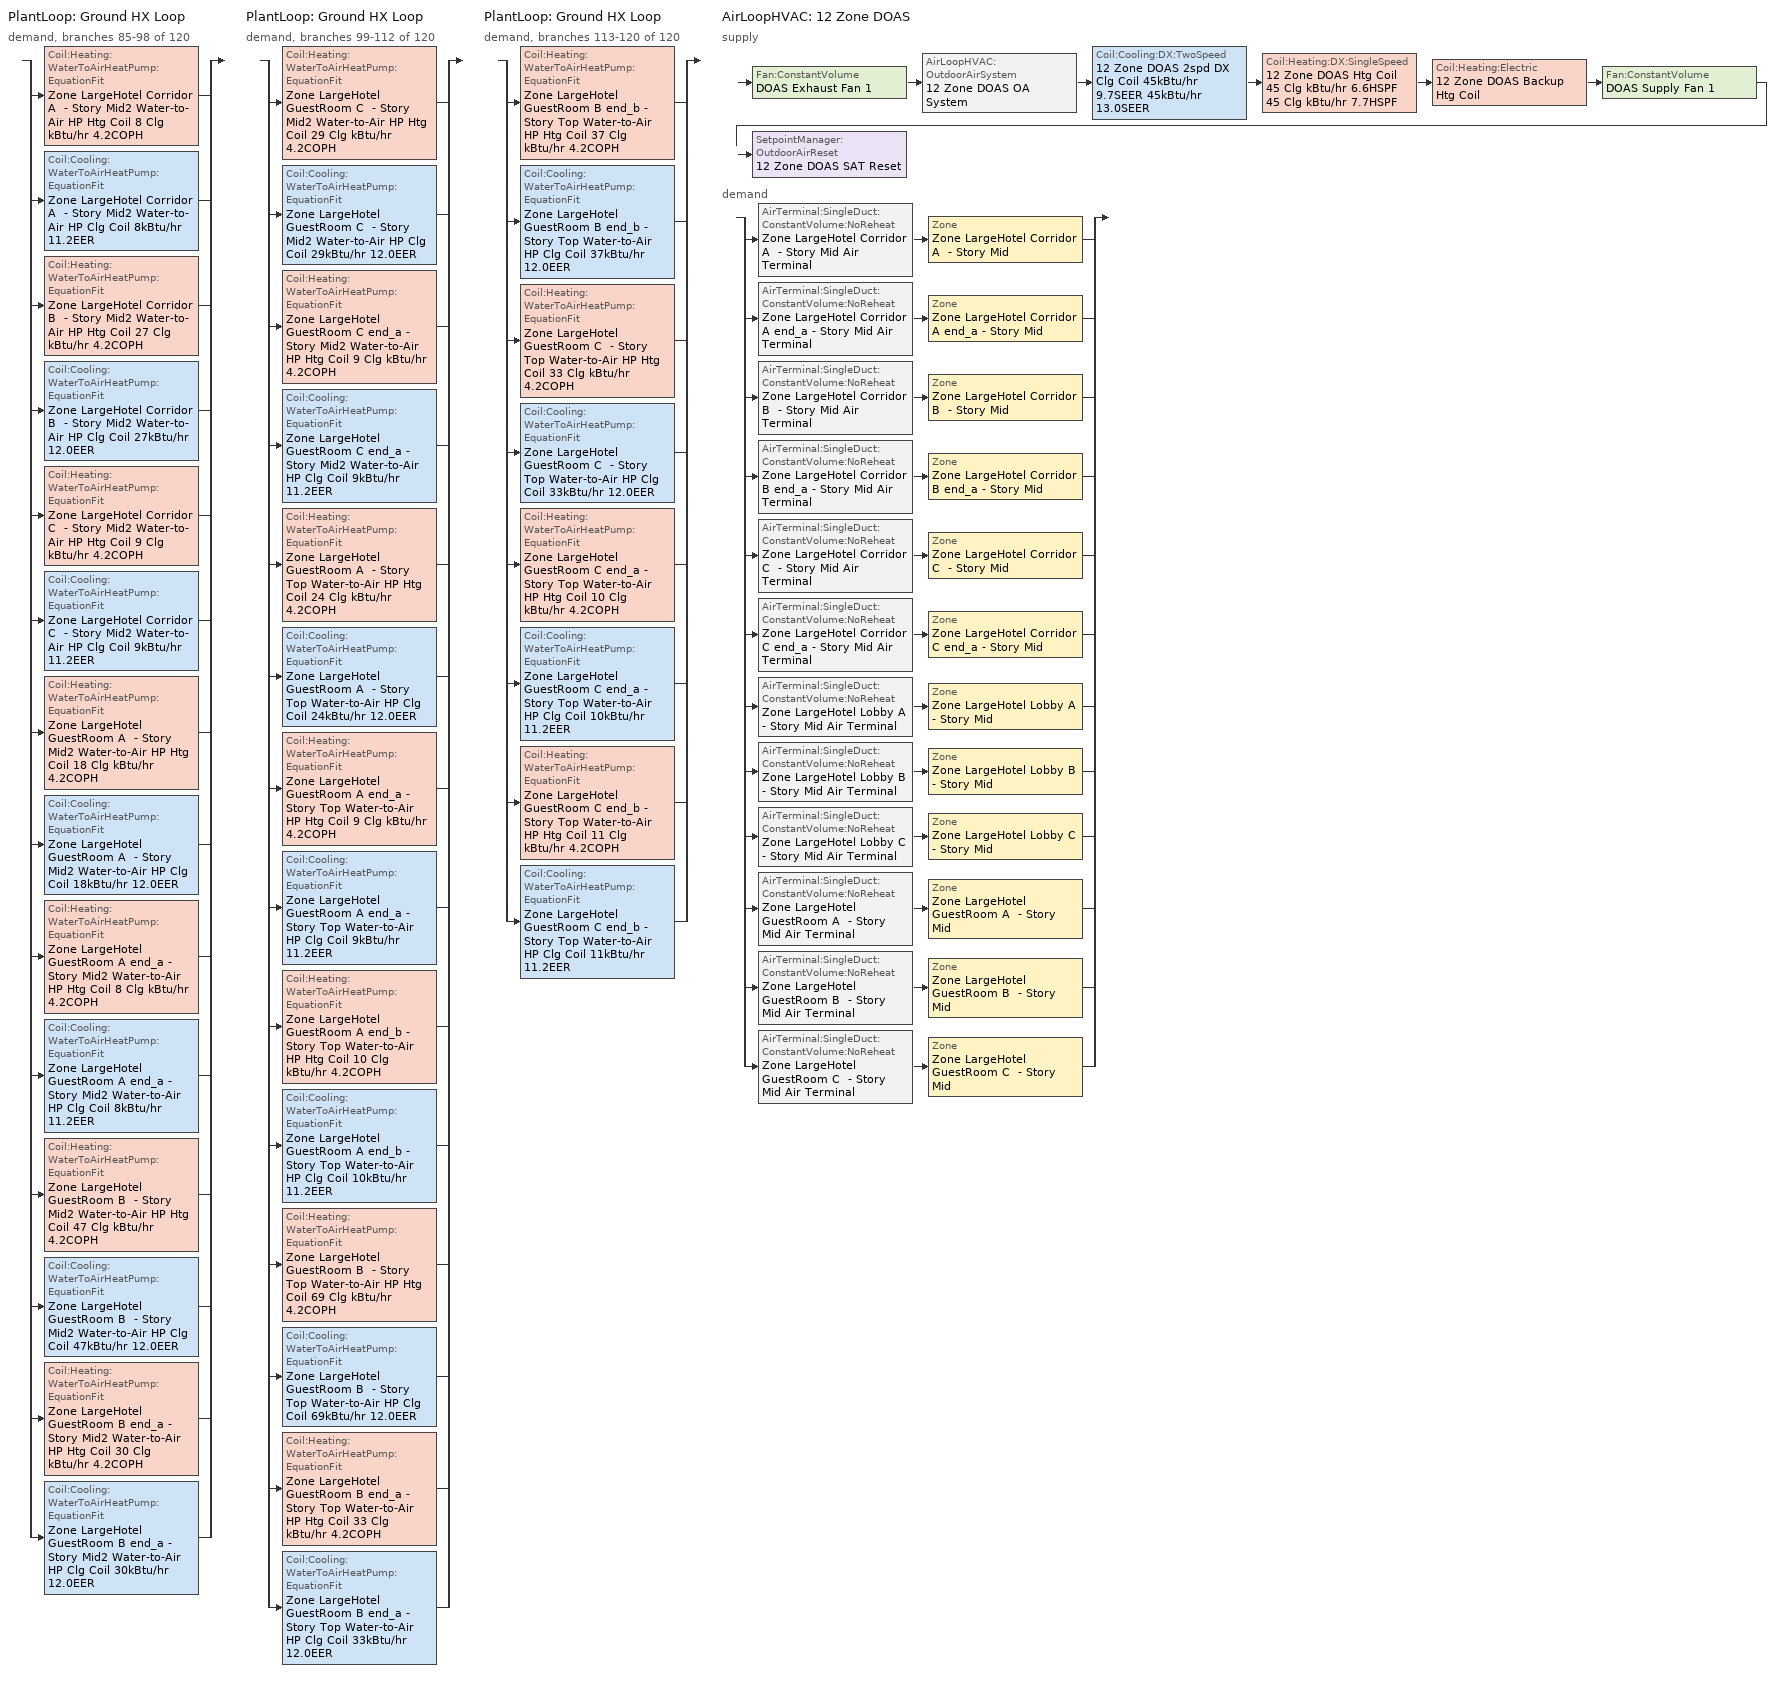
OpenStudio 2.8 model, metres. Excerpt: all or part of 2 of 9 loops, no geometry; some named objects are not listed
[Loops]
PlantLoop 'Ground HX Loop'
 demand, branches 85-98 of 120: split
  | Coil:Heating:WaterToAirHeatPump:EquationFit 'Zone LargeHotel Corridor A  - Story Mid2 Water-to-Air HP Htg Coil 8 Clg kBtu/hr 4.2COPH'
  | Coil:Cooling:WaterToAirHeatPump:EquationFit 'Zone LargeHotel Corridor A  - Story Mid2 Water-to-Air HP Clg Coil 8kBtu/hr 11.2EER'
  | Coil:Heating:WaterToAirHeatPump:EquationFit 'Zone LargeHotel Corridor B  - Story Mid2 Water-to-Air HP Htg Coil 27 Clg kBtu/hr 4.2COPH'
  | Coil:Cooling:WaterToAirHeatPump:EquationFit 'Zone LargeHotel Corridor B  - Story Mid2 Water-to-Air HP Clg Coil 27kBtu/hr 12.0EER'
  | Coil:Heating:WaterToAirHeatPump:EquationFit 'Zone LargeHotel Corridor C  - Story Mid2 Water-to-Air HP Htg Coil 9 Clg kBtu/hr 4.2COPH'
  | Coil:Cooling:WaterToAirHeatPump:EquationFit 'Zone LargeHotel Corridor C  - Story Mid2 Water-to-Air HP Clg Coil 9kBtu/hr 11.2EER'
  | Coil:Heating:WaterToAirHeatPump:EquationFit 'Zone LargeHotel GuestRoom A  - Story Mid2 Water-to-Air HP Htg Coil 18 Clg kBtu/hr 4.2COPH'
  | Coil:Cooling:WaterToAirHeatPump:EquationFit 'Zone LargeHotel GuestRoom A  - Story Mid2 Water-to-Air HP Clg Coil 18kBtu/hr 12.0EER'
  | Coil:Heating:WaterToAirHeatPump:EquationFit 'Zone LargeHotel GuestRoom A end_a - Story Mid2 Water-to-Air HP Htg Coil 8 Clg kBtu/hr 4.2COPH'
  | Coil:Cooling:WaterToAirHeatPump:EquationFit 'Zone LargeHotel GuestRoom A end_a - Story Mid2 Water-to-Air HP Clg Coil 8kBtu/hr 11.2EER'
  | Coil:Heating:WaterToAirHeatPump:EquationFit 'Zone LargeHotel GuestRoom B  - Story Mid2 Water-to-Air HP Htg Coil 47 Clg kBtu/hr 4.2COPH'
  | Coil:Cooling:WaterToAirHeatPump:EquationFit 'Zone LargeHotel GuestRoom B  - Story Mid2 Water-to-Air HP Clg Coil 47kBtu/hr 12.0EER'
  | Coil:Heating:WaterToAirHeatPump:EquationFit 'Zone LargeHotel GuestRoom B end_a - Story Mid2 Water-to-Air HP Htg Coil 30 Clg kBtu/hr 4.2COPH'
  | Coil:Cooling:WaterToAirHeatPump:EquationFit 'Zone LargeHotel GuestRoom B end_a - Story Mid2 Water-to-Air HP Clg Coil 30kBtu/hr 12.0EER'
PlantLoop 'Ground HX Loop'
 demand, branches 99-112 of 120: split
  | Coil:Heating:WaterToAirHeatPump:EquationFit 'Zone LargeHotel GuestRoom C  - Story Mid2 Water-to-Air HP Htg Coil 29 Clg kBtu/hr 4.2COPH'
  | Coil:Cooling:WaterToAirHeatPump:EquationFit 'Zone LargeHotel GuestRoom C  - Story Mid2 Water-to-Air HP Clg Coil 29kBtu/hr 12.0EER'
  | Coil:Heating:WaterToAirHeatPump:EquationFit 'Zone LargeHotel GuestRoom C end_a - Story Mid2 Water-to-Air HP Htg Coil 9 Clg kBtu/hr 4.2COPH'
  | Coil:Cooling:WaterToAirHeatPump:EquationFit 'Zone LargeHotel GuestRoom C end_a - Story Mid2 Water-to-Air HP Clg Coil 9kBtu/hr 11.2EER'
  | Coil:Heating:WaterToAirHeatPump:EquationFit 'Zone LargeHotel GuestRoom A  - Story Top Water-to-Air HP Htg Coil 24 Clg kBtu/hr 4.2COPH'
  | Coil:Cooling:WaterToAirHeatPump:EquationFit 'Zone LargeHotel GuestRoom A  - Story Top Water-to-Air HP Clg Coil 24kBtu/hr 12.0EER'
  | Coil:Heating:WaterToAirHeatPump:EquationFit 'Zone LargeHotel GuestRoom A end_a - Story Top Water-to-Air HP Htg Coil 9 Clg kBtu/hr 4.2COPH'
  | Coil:Cooling:WaterToAirHeatPump:EquationFit 'Zone LargeHotel GuestRoom A end_a - Story Top Water-to-Air HP Clg Coil 9kBtu/hr 11.2EER'
  | Coil:Heating:WaterToAirHeatPump:EquationFit 'Zone LargeHotel GuestRoom A end_b - Story Top Water-to-Air HP Htg Coil 10 Clg kBtu/hr 4.2COPH'
  | Coil:Cooling:WaterToAirHeatPump:EquationFit 'Zone LargeHotel GuestRoom A end_b - Story Top Water-to-Air HP Clg Coil 10kBtu/hr 11.2EER'
  | Coil:Heating:WaterToAirHeatPump:EquationFit 'Zone LargeHotel GuestRoom B  - Story Top Water-to-Air HP Htg Coil 69 Clg kBtu/hr 4.2COPH'
  | Coil:Cooling:WaterToAirHeatPump:EquationFit 'Zone LargeHotel GuestRoom B  - Story Top Water-to-Air HP Clg Coil 69kBtu/hr 12.0EER'
  | Coil:Heating:WaterToAirHeatPump:EquationFit 'Zone LargeHotel GuestRoom B end_a - Story Top Water-to-Air HP Htg Coil 33 Clg kBtu/hr 4.2COPH'
  | Coil:Cooling:WaterToAirHeatPump:EquationFit 'Zone LargeHotel GuestRoom B end_a - Story Top Water-to-Air HP Clg Coil 33kBtu/hr 12.0EER'
PlantLoop 'Ground HX Loop'
 demand, branches 113-120 of 120: split
  | Coil:Heating:WaterToAirHeatPump:EquationFit 'Zone LargeHotel GuestRoom B end_b - Story Top Water-to-Air HP Htg Coil 37 Clg kBtu/hr 4.2COPH'
  | Coil:Cooling:WaterToAirHeatPump:EquationFit 'Zone LargeHotel GuestRoom B end_b - Story Top Water-to-Air HP Clg Coil 37kBtu/hr 12.0EER'
  | Coil:Heating:WaterToAirHeatPump:EquationFit 'Zone LargeHotel GuestRoom C  - Story Top Water-to-Air HP Htg Coil 33 Clg kBtu/hr 4.2COPH'
  | Coil:Cooling:WaterToAirHeatPump:EquationFit 'Zone LargeHotel GuestRoom C  - Story Top Water-to-Air HP Clg Coil 33kBtu/hr 12.0EER'
  | Coil:Heating:WaterToAirHeatPump:EquationFit 'Zone LargeHotel GuestRoom C end_a - Story Top Water-to-Air HP Htg Coil 10 Clg kBtu/hr 4.2COPH'
  | Coil:Cooling:WaterToAirHeatPump:EquationFit 'Zone LargeHotel GuestRoom C end_a - Story Top Water-to-Air HP Clg Coil 10kBtu/hr 11.2EER'
  | Coil:Heating:WaterToAirHeatPump:EquationFit 'Zone LargeHotel GuestRoom C end_b - Story Top Water-to-Air HP Htg Coil 11 Clg kBtu/hr 4.2COPH'
  | Coil:Cooling:WaterToAirHeatPump:EquationFit 'Zone LargeHotel GuestRoom C end_b - Story Top Water-to-Air HP Clg Coil 11kBtu/hr 11.2EER'
AirLoopHVAC '12 Zone DOAS'
 supply: Fan:ConstantVolume 'DOAS Exhaust Fan 1' > AirLoopHVAC:OutdoorAirSystem '12 Zone DOAS OA System' > Coil:Cooling:DX:TwoSpeed '12 Zone DOAS 2spd DX Clg Coil 45kBtu/hr 9.7SEER 45kBtu/hr 13.0SEER' > Coil:Heating:DX:SingleSpeed '12 Zone DOAS Htg Coil 45 Clg kBtu/hr 6.6HSPF 45 Clg kBtu/hr 7.7HSPF' > Coil:Heating:Electric '12 Zone DOAS Backup Htg Coil' > Fan:ConstantVolume 'DOAS Supply Fan 1' > SetpointManager:OutdoorAirReset '12 Zone DOAS SAT Reset'
 demand: split
  | AirTerminal:SingleDuct:ConstantVolume:NoReheat 'Zone LargeHotel Corridor A  - Story Mid Air Terminal' > Zone 'Zone LargeHotel Corridor A  - Story Mid'
  | AirTerminal:SingleDuct:ConstantVolume:NoReheat 'Zone LargeHotel Corridor A end_a - Story Mid Air Terminal' > Zone 'Zone LargeHotel Corridor A end_a - Story Mid'
  | AirTerminal:SingleDuct:ConstantVolume:NoReheat 'Zone LargeHotel Corridor B  - Story Mid Air Terminal' > Zone 'Zone LargeHotel Corridor B  - Story Mid'
  | AirTerminal:SingleDuct:ConstantVolume:NoReheat 'Zone LargeHotel Corridor B end_a - Story Mid Air Terminal' > Zone 'Zone LargeHotel Corridor B end_a - Story Mid'
  | AirTerminal:SingleDuct:ConstantVolume:NoReheat 'Zone LargeHotel Corridor C  - Story Mid Air Terminal' > Zone 'Zone LargeHotel Corridor C  - Story Mid'
  | AirTerminal:SingleDuct:ConstantVolume:NoReheat 'Zone LargeHotel Corridor C end_a - Story Mid Air Terminal' > Zone 'Zone LargeHotel Corridor C end_a - Story Mid'
  | AirTerminal:SingleDuct:ConstantVolume:NoReheat 'Zone LargeHotel Lobby A  - Story Mid Air Terminal' > Zone 'Zone LargeHotel Lobby A  - Story Mid'
  | AirTerminal:SingleDuct:ConstantVolume:NoReheat 'Zone LargeHotel Lobby B  - Story Mid Air Terminal' > Zone 'Zone LargeHotel Lobby B  - Story Mid'
  | AirTerminal:SingleDuct:ConstantVolume:NoReheat 'Zone LargeHotel Lobby C  - Story Mid Air Terminal' > Zone 'Zone LargeHotel Lobby C  - Story Mid'
  | AirTerminal:SingleDuct:ConstantVolume:NoReheat 'Zone LargeHotel GuestRoom A  - Story Mid Air Terminal' > Zone 'Zone LargeHotel GuestRoom A  - Story Mid'
  | AirTerminal:SingleDuct:ConstantVolume:NoReheat 'Zone LargeHotel GuestRoom B  - Story Mid Air Terminal' > Zone 'Zone LargeHotel GuestRoom B  - Story Mid'
  | AirTerminal:SingleDuct:ConstantVolume:NoReheat 'Zone LargeHotel GuestRoom C  - Story Mid Air Terminal' > Zone 'Zone LargeHotel GuestRoom C  - Story Mid'
[Sizing:Zone] Zone Cooling Design Supply Air Temperature Input Method=SupplyAirTemperature; Zone Cooling Design Supply Air Temperature {C}=14; Zone Cooling Design Supply Air Temperature Difference {deltaC}=11.11; Zone Heating Design Supply Air Temperature Input Method=SupplyAirTemperature; Zone Heating Design Supply Air Temperature {C}=40; Zone Heating Design Supply Air Temperature Difference {deltaC}=11.11; Zone Cooling Design Supply Air Humidity Ratio {kg-H2O/kg-air}=0.0085; Zone Heating Design Supply Air Humidity Ratio {kg-H2O/kg-air}=0.008; Cooling Design Air Flow Method=DesignDay; Heating Design Air Flow Method=DesignDay; Account for Dedicated Outdoor Air System=Yes; Dedicated Outdoor Air System Control Strategy=NeutralSupplyAir; Dedicated Outdoor Air Low Setpoint Temperature for Design {C}=15.5556; Dedicated Outdoor Air High Setpoint Temperature for Design {C}=21.1111
Zone LargeHotel Corridor A end_a - Story Mid; Zone LargeHotel Corridor B end_a - Story Mid; Zone LargeHotel Corridor C end_a - Story Mid; Zone LargeHotel Corridor A  - Story Mid; Zone LargeHotel Corridor B  - Story Mid; Zone LargeHotel Corridor C  - Story Mid; Zone LargeHotel GuestRoom A  - Story Mid; Zone LargeHotel GuestRoom B  - Story Mid; Zone LargeHotel GuestRoom C  - Story Mid; Zone LargeHotel Lobby A  - Story Mid; Zone LargeHotel Lobby B  - Story Mid; Zone LargeHotel Lobby C  - Story Mid
[Zone equipment]
Zone LargeHotel Corridor A end_a - Story Mid: Zone LargeHotel Corridor A end_a - Story Mid Air Terminal, Zone LargeHotel Corridor A end_a - Story Mid WSHP
Zone LargeHotel Corridor B end_a - Story Mid: Zone LargeHotel Corridor B end_a - Story Mid Air Terminal, Zone LargeHotel Corridor B end_a - Story Mid WSHP
Zone LargeHotel Corridor C end_a - Story Mid: Zone LargeHotel Corridor C end_a - Story Mid Air Terminal, Zone LargeHotel Corridor C end_a - Story Mid WSHP
Zone LargeHotel Corridor A  - Story Mid: Zone LargeHotel Corridor A  - Story Mid Air Terminal, Zone LargeHotel Corridor A  - Story Mid WSHP
Zone LargeHotel Corridor B  - Story Mid: Zone LargeHotel Corridor B  - Story Mid Air Terminal, Zone LargeHotel Corridor B  - Story Mid WSHP
Zone LargeHotel Corridor C  - Story Mid: Zone LargeHotel Corridor C  - Story Mid Air Terminal, Zone LargeHotel Corridor C  - Story Mid WSHP
Zone LargeHotel GuestRoom A  - Story Mid: Zone LargeHotel GuestRoom A  - Story Mid Air Terminal, Zone LargeHotel GuestRoom A  - Story Mid WSHP
Zone LargeHotel GuestRoom B  - Story Mid: Zone LargeHotel GuestRoom B  - Story Mid Air Terminal, Zone LargeHotel GuestRoom B  - Story Mid WSHP
Zone LargeHotel GuestRoom C  - Story Mid: Zone LargeHotel GuestRoom C  - Story Mid Air Terminal, Zone LargeHotel GuestRoom C  - Story Mid WSHP
Zone LargeHotel Lobby A  - Story Mid: Zone LargeHotel Lobby A  - Story Mid Air Terminal, Zone LargeHotel Lobby A  - Story Mid WSHP
Zone LargeHotel Lobby B  - Story Mid: Zone LargeHotel Lobby B  - Story Mid Air Terminal, Zone LargeHotel Lobby B  - Story Mid WSHP
Zone LargeHotel Lobby C  - Story Mid: Zone LargeHotel Lobby C  - Story Mid Air Terminal, Zone LargeHotel Lobby C  - Story Mid WSHP
[AirLoopHVAC]
12 Zone DOAS: Availability Schedule=12 Zone DOAS Occ Sch; Design Supply Air Flow Rate {m3/s}=AutoSize
[Sizing:System]
12 Zone DOAS: Type of Load to Size On=VentilationRequirement; Design Outdoor Air Flow Rate {m3/s}=Autosize; Central Heating Maximum System Air Flow Ratio=1; Preheat Design Temperature {C}=7; Preheat Design Humidity Ratio {kg-H2O/kg-Air}=0.008; Precool Design Temperature {C}=12.8; Precool Design Humidity Ratio {kg-H2O/kg-Air}=0.008; Central Cooling Design Supply Air Temperature {C}=15.5556; Central Heating Design Supply Air Temperature {C}=21.1111; Sizing Option=Coincident; 100% Outdoor Air in Cooling=Yes; 100% Outdoor Air in Heating=Yes; Central Cooling Design Supply Air Humidity Ratio {kg-H2O/kg-Air}=0.0085; Central Heating Design Supply Air Humidity Ratio {kg-H2O/kg-Air}=0.008; Cooling Design Air Flow Method=DesignDay; Cooling Design Air Flow Rate {m3/s}=0; Heating Design Air Flow Method=DesignDay; Heating Design Air Flow Rate {m3/s}=0; System Outdoor Air Method=ZoneSum; Zone Maximum Outdoor Air Fraction=1; Cooling Supply Air Flow Rate Per Floor Area {m3/s-m2}=0.00996765; Cooling Fraction of Autosized Cooling Supply Air Flow Rate=1; Cooling Supply Air Flow Rate Per Unit Cooling Capacity {m3/s-W}=3.94755e-05; Heating Supply Air Flow Rate Per Floor Area {m3/s-m2}=0.00996765; Heating Fraction of Autosized Heating Supply Air Flow Rate=1; Heating Fraction of Autosized Cooling Supply Air Flow Rate=1; Heating Supply Air Flow Rate Per Unit Heating Capacity {m3/s-W}=3.15882e-05; Cooling Design Capacity Method=CoolingDesignCapacity; Cooling Design Capacity {W}=autosize; Cooling Design Capacity Per Floor Area {W/m2}=234.7; Fraction of Autosized Cooling Design Capacity=1; Heating Design Capacity Method=HeatingDesignCapacity; Heating Design Capacity {W}=autosize; Heating Design Capacity Per Floor Area {W/m2}=157; Fraction of Autosized Heating Design Capacity=1; Central Cooling Capacity Control Method=OnOff
[Fan:ConstantVolume] Availability Schedule=Always On Discrete; Fan Total Efficiency=0.53625; Pressure Rise {Pa}=622.722; Maximum Flow Rate {m3/s}=AutoSize; Motor Efficiency=0.825; Motor In Airstream Fraction=1
DOAS Supply Fan 1; DOAS Exhaust Fan 1
[Coil:Heating:Electric] Availability Schedule=Always On Discrete; Efficiency=1
12 Zone DOAS Backup Htg Coil; Zone LargeHotel Corridor A  - Story Mid2 Supplemental Htg Coil; Zone LargeHotel Corridor B  - Story Mid2 Supplemental Htg Coil; Zone LargeHotel Corridor C  - Story Mid2 Supplemental Htg Coil; Zone LargeHotel GuestRoom A  - Story Mid2 Supplemental Htg Coil; Zone LargeHotel GuestRoom A end_a - Story Mid2 Supplemental Htg Coil; Zone LargeHotel GuestRoom B  - Story Mid2 Supplemental Htg Coil; Zone LargeHotel GuestRoom B end_a - Story Mid2 Supplemental Htg Coil; Zone LargeHotel GuestRoom C  - Story Mid2 Supplemental Htg Coil; Zone LargeHotel GuestRoom C end_a - Story Mid2 Supplemental Htg Coil; Zone LargeHotel GuestRoom A  - Story Top Supplemental Htg Coil; Zone LargeHotel GuestRoom A end_a - Story Top Supplemental Htg Coil; Zone LargeHotel GuestRoom A end_b - Story Top Supplemental Htg Coil; Zone LargeHotel GuestRoom B  - Story Top Supplemental Htg Coil; Zone LargeHotel GuestRoom B end_a - Story Top Supplemental Htg Coil; Zone LargeHotel GuestRoom B end_b - Story Top Supplemental Htg Coil; Zone LargeHotel GuestRoom C  - Story Top Supplemental Htg Coil; Zone LargeHotel GuestRoom C end_a - Story Top Supplemental Htg Coil; Zone LargeHotel GuestRoom C end_b - Story Top Supplemental Htg Coil
[Coil:Heating:DX:SingleSpeed]
12 Zone DOAS Htg Coil 45 Clg kBtu/hr 6.6HSPF 45 Clg kBtu/hr 7.7HSPF: Availability Schedule=Always On Discrete; Rated Total Heating Capacity {W}=Autosize; Rated COP {W/W}=3.292135; Rated Air Flow Rate {m3/s}=Autosize; Rated Supply Fan Power Per Volume Flow Rate {W/(m3/s)}=773.3; Total Heating Capacity Function of Temperature Curve=DXHEAT-NECB2011-REF-CAPFT; Total Heating Capacity Function of Flow Fraction Curve=DXHEAT-NECB2011-REF-CAPFFLOW; Energy Input Ratio Function of Temperature Curve=DXHEAT-NECB2011-REF-EIRFT; Energy Input Ratio Function of Flow Fraction Curve=DXHEAT-NECB2011-REF-EIRFFLOW; Part Load Fraction Correlation Curve=DXHEAT-NECB2011-REF-PLFFPLR; Defrost Energy Input Ratio Function of Temperature Curve=12 Zone DOAS Htg Coil Defrost EIR Func of Temp Curve; Defrost Strategy=ReverseCycle; Defrost Control=OnDemand; Defrost Time Period Fraction=0.166667; Resistive Defrost Heater Capacity {W}=2000
[Coil:Cooling:DX:TwoSpeed]
12 Zone DOAS 2spd DX Clg Coil 45kBtu/hr 9.7SEER 45kBtu/hr 13.0SEER: Availability Schedule=Always On Discrete; Rated High Speed Total Cooling Capacity {W}=Autosize; Rated High Speed Sensible Heat Ratio=Autosize; Rated High Speed COP {W/W}=3.91157; Rated High Speed Air Flow Rate {m3/s}=Autosize; Total Cooling Capacity Function of Temperature Curve=CoilClgDXQRatio_fTwbToadbSI; Total Cooling Capacity Function of Flow Fraction Curve=CoilClgDXSnglQRatio_fCFMRatio; Energy Input Ratio Function of Temperature Curve=CoilClgDXEIRRatio_fTwbToadbSI; Energy Input Ratio Function of Flow Fraction Curve=CoilClgDXSnglEIRRatio_fCFMRatio; Part Load Fraction Correlation Curve=CoilClgDXEIRRatio_fQFrac; Rated Low Speed Total Cooling Capacity {W}=Autosize; Rated Low Speed Sensible Heat Ratio=0.69; Rated Low Speed COP {W/W}=3.91157; Low Speed Total Cooling Capacity Function of Temperature Curve=CoilClgDXQRatio_fTwbToadbSI; Low Speed Energy Input Ratio Function of Temperature Curve=CoilClgDXEIRRatio_fTwbToadbSI; Condenser Type=AirCooled; High Speed Evaporative Condenser Effectiveness=0; High Speed Evaporative Condenser Air Flow Rate {m3/s}=Autosize; High Speed Evaporative Condenser Pump Rated Power Consumption {W}=Autosize; Low Speed Evaporative Condenser Effectiveness=0; Low Speed Evaporative Condenser Air Flow Rate {m3/s}=Autosize; Low Speed Evaporative Condenser Pump Rated Power Consumption {W}=Autosize; Basin Heater Capacity {W/K}=10; Basin Heater Setpoint Temperature {C}=2
[Controller:OutdoorAir]
12 Zone DOAS Outdoor Air Controller: Minimum Outdoor Air Flow Rate {m3/s}=autosize; Maximum Outdoor Air Flow Rate {m3/s}=Autosize; Economizer Control Type=NoEconomizer; Economizer Control Action Type=ModulateFlow; Lockout Type=LockoutWithCompressor; Minimum Limit Type=FixedMinimum; Minimum Outdoor Air Schedule=Always On Discrete; Minimum Fraction of Outdoor Air Schedule=Always On Discrete; Controller Mechanical Ventilation=12 Zone DOAS Mechanical Ventilation Controller; High Humidity Control=No; Heat Recovery Bypass Control Type=BypassWhenWithinEconomizerLimits
[Controller:MechanicalVentilation]
12 Zone DOAS Mechanical Ventilation Controller: Availability Schedule=Always On Discrete; System Outdoor Air Method=ZoneSum
[AirLoopHVAC:OutdoorAirSystem]
12 Zone DOAS OA System: Controller=12 Zone DOAS Outdoor Air Controller
[SetpointManager:OutdoorAirReset]
12 Zone DOAS SAT Reset: Control Variable=Temperature; Setpoint at Outdoor Low Temperature {C}=21.1111; Outdoor Low Temperature {C}=12.7778; Setpoint at Outdoor High Temperature {C}=15.5556; Outdoor High Temperature {C}=21.1111; Setpoint Node or NodeList=12 Zone DOAS Supply Outlet Node
[AirTerminal:SingleDuct:ConstantVolume:NoReheat] Availability Schedule=Always On Discrete; Maximum Air Flow Rate {m3/s}=AutoSize
Zone LargeHotel Corridor A  - Story Mid Air Terminal; Zone LargeHotel Corridor A end_a - Story Mid Air Terminal; Zone LargeHotel Corridor B  - Story Mid Air Terminal; Zone LargeHotel Corridor B end_a - Story Mid Air Terminal; Zone LargeHotel Corridor C  - Story Mid Air Terminal; Zone LargeHotel Corridor C end_a - Story Mid Air Terminal; Zone LargeHotel Lobby A  - Story Mid Air Terminal; Zone LargeHotel Lobby B  - Story Mid Air Terminal; Zone LargeHotel Lobby C  - Story Mid Air Terminal; Zone LargeHotel GuestRoom A  - Story Mid Air Terminal; Zone LargeHotel GuestRoom B  - Story Mid Air Terminal; Zone LargeHotel GuestRoom C  - Story Mid Air Terminal
[Coil:Heating:WaterToAirHeatPump:EquationFit] Rated Heating Coefficient of Performance {W/W}=4.2; Heating Capacity Coefficient 1=0.237847; Heating Capacity Coefficient 2=-3.35824; Heating Capacity Coefficient 3=3.8064; Heating Capacity Coefficient 4=0.1792; Heating Capacity Coefficient 5=0.128607; Heating Power Consumption Coefficient 1=-3.79176; Heating Power Consumption Coefficient 2=3.38799; Heating Power Consumption Coefficient 3=1.50226; Heating Power Consumption Coefficient 4=-0.177654; Heating Power Consumption Coefficient 5=-0.10308
Zone LargeHotel Corridor A  - Story Mid2 Water-to-Air HP Htg Coil 8 Clg kBtu/hr 4.2COPH; Zone LargeHotel Corridor B  - Story Mid2 Water-to-Air HP Htg Coil 27 Clg kBtu/hr 4.2COPH; Zone LargeHotel Corridor C  - Story Mid2 Water-to-Air HP Htg Coil 9 Clg kBtu/hr 4.2COPH; Zone LargeHotel GuestRoom A  - Story Mid2 Water-to-Air HP Htg Coil 18 Clg kBtu/hr 4.2COPH; Zone LargeHotel GuestRoom A end_a - Story Mid2 Water-to-Air HP Htg Coil 8 Clg kBtu/hr 4.2COPH; Zone LargeHotel GuestRoom B  - Story Mid2 Water-to-Air HP Htg Coil 47 Clg kBtu/hr 4.2COPH; Zone LargeHotel GuestRoom B end_a - Story Mid2 Water-to-Air HP Htg Coil 30 Clg kBtu/hr 4.2COPH; Zone LargeHotel GuestRoom C  - Story Mid2 Water-to-Air HP Htg Coil 29 Clg kBtu/hr 4.2COPH; Zone LargeHotel GuestRoom C end_a - Story Mid2 Water-to-Air HP Htg Coil 9 Clg kBtu/hr 4.2COPH; Zone LargeHotel GuestRoom A  - Story Top Water-to-Air HP Htg Coil 24 Clg kBtu/hr 4.2COPH; Zone LargeHotel GuestRoom A end_a - Story Top Water-to-Air HP Htg Coil 9 Clg kBtu/hr 4.2COPH; Zone LargeHotel GuestRoom A end_b - Story Top Water-to-Air HP Htg Coil 10 Clg kBtu/hr 4.2COPH; Zone LargeHotel GuestRoom B  - Story Top Water-to-Air HP Htg Coil 69 Clg kBtu/hr 4.2COPH; Zone LargeHotel GuestRoom B end_a - Story Top Water-to-Air HP Htg Coil 33 Clg kBtu/hr 4.2COPH; Zone LargeHotel GuestRoom B end_b - Story Top Water-to-Air HP Htg Coil 37 Clg kBtu/hr 4.2COPH; Zone LargeHotel GuestRoom C  - Story Top Water-to-Air HP Htg Coil 33 Clg kBtu/hr 4.2COPH; Zone LargeHotel GuestRoom C end_a - Story Top Water-to-Air HP Htg Coil 10 Clg kBtu/hr 4.2COPH; Zone LargeHotel GuestRoom C end_b - Story Top Water-to-Air HP Htg Coil 11 Clg kBtu/hr 4.2COPH
[Coil:Cooling:WaterToAirHeatPump:EquationFit] Total Cooling Capacity Coefficient 1=-4.30267; Total Cooling Capacity Coefficient 2=7.18537; Total Cooling Capacity Coefficient 3=-2.23947; Total Cooling Capacity Coefficient 4=0.139996; Total Cooling Capacity Coefficient 5=0.10266; Sensible Cooling Capacity Coefficient 1=6.00194; Sensible Cooling Capacity Coefficient 2=22.6301; Sensible Cooling Capacity Coefficient 3=-26.7961; Sensible Cooling Capacity Coefficient 4=-1.72375; Sensible Cooling Capacity Coefficient 5=0.490645; Sensible Cooling Capacity Coefficient 6=0.0693119; Cooling Power Consumption Coefficient 1=-5.67776; Cooling Power Consumption Coefficient 2=0.438988; Cooling Power Consumption Coefficient 3=5.84528; Cooling Power Consumption Coefficient 4=0.141606; Cooling Power Consumption Coefficient 5=-0.168728
Name | Rated Cooling Coefficient of Performance {W/W}
Zone LargeHotel Corridor A  - Story Mid2 Water-to-Air HP Clg Coil 8kBtu/hr 11.2EER; Zone LargeHotel Corridor C  - Story Mid2 Water-to-Air HP Clg Coil 9kBtu/hr 11.2EER; Zone LargeHotel GuestRoom A end_a - Story Mid2 Water-to-Air HP Clg Coil 8kBtu/hr 11.2EER; Zone LargeHotel GuestRoom C end_a - Story Mid2 Water-to-Air HP Clg Coil 9kBtu/hr 11.2EER; Zone LargeHotel GuestRoom A end_a - Story Top Water-to-Air HP Clg Coil 9kBtu/hr 11.2EER; Zone LargeHotel GuestRoom A end_b - Story Top Water-to-Air HP Clg Coil 10kBtu/hr 11.2EER; Zone LargeHotel GuestRoom C end_a - Story Top Water-to-Air HP Clg Coil 10kBtu/hr 11.2EER; Zone LargeHotel GuestRoom C end_b - Story Top Water-to-Air HP Clg Coil 11kBtu/hr 11.2EER | 3.86542
Zone LargeHotel Corridor B  - Story Mid2 Water-to-Air HP Clg Coil 27kBtu/hr 12.0EER; Zone LargeHotel GuestRoom A  - Story Mid2 Water-to-Air HP Clg Coil 18kBtu/hr 12.0EER; Zone LargeHotel GuestRoom B  - Story Mid2 Water-to-Air HP Clg Coil 47kBtu/hr 12.0EER; Zone LargeHotel GuestRoom B end_a - Story Mid2 Water-to-Air HP Clg Coil 30kBtu/hr 12.0EER; Zone LargeHotel GuestRoom C  - Story Mid2 Water-to-Air HP Clg Coil 29kBtu/hr 12.0EER; Zone LargeHotel GuestRoom A  - Story Top Water-to-Air HP Clg Coil 24kBtu/hr 12.0EER; Zone LargeHotel GuestRoom B  - Story Top Water-to-Air HP Clg Coil 69kBtu/hr 12.0EER; Zone LargeHotel GuestRoom B end_a - Story Top Water-to-Air HP Clg Coil 33kBtu/hr 12.0EER; Zone LargeHotel GuestRoom B end_b - Story Top Water-to-Air HP Clg Coil 37kBtu/hr 12.0EER; Zone LargeHotel GuestRoom C  - Story Top Water-to-Air HP Clg Coil 33kBtu/hr 12.0EER | 4.13178
[Fan:OnOff] Availability Schedule=Always On Discrete; Fan Total Efficiency=0.1595; Pressure Rise {Pa}=331.288; Maximum Flow Rate {m3/s}=autosize; Motor Efficiency=0.29; Motor In Airstream Fraction=1
Name | Fan Power Ratio Function of Speed Ratio Curve | Fan Efficiency Ratio Function of Speed Ratio Curve
Zone LargeHotel Corridor A  - Story Mid2 WSHP Fan | Fan On Off Power Curve 42 | Fan On Off Efficiency Curve 42
Zone LargeHotel Corridor B  - Story Mid2 WSHP Fan | Fan On Off Power Curve 43 | Fan On Off Efficiency Curve 43
Zone LargeHotel Corridor C  - Story Mid2 WSHP Fan | Fan On Off Power Curve 44 | Fan On Off Efficiency Curve 44
Zone LargeHotel GuestRoom A  - Story Mid2 WSHP Fan | Fan On Off Power Curve 45 | Fan On Off Efficiency Curve 45
Zone LargeHotel GuestRoom A end_a - Story Mid2 WSHP Fan | Fan On Off Power Curve 46 | Fan On Off Efficiency Curve 46
Zone LargeHotel GuestRoom B  - Story Mid2 WSHP Fan | Fan On Off Power Curve 47 | Fan On Off Efficiency Curve 47
Zone LargeHotel GuestRoom B end_a - Story Mid2 WSHP Fan | Fan On Off Power Curve 48 | Fan On Off Efficiency Curve 48
Zone LargeHotel GuestRoom C  - Story Mid2 WSHP Fan | Fan On Off Power Curve 49 | Fan On Off Efficiency Curve 49
Zone LargeHotel GuestRoom C end_a - Story Mid2 WSHP Fan | Fan On Off Power Curve 50 | Fan On Off Efficiency Curve 50
Zone LargeHotel GuestRoom A  - Story Top WSHP Fan | Fan On Off Power Curve 51 | Fan On Off Efficiency Curve 51
Zone LargeHotel GuestRoom A end_a - Story Top WSHP Fan | Fan On Off Power Curve 52 | Fan On Off Efficiency Curve 52
Zone LargeHotel GuestRoom A end_b - Story Top WSHP Fan | Fan On Off Power Curve 53 | Fan On Off Efficiency Curve 53
Zone LargeHotel GuestRoom B  - Story Top WSHP Fan | Fan On Off Power Curve 54 | Fan On Off Efficiency Curve 54
Zone LargeHotel GuestRoom B end_a - Story Top WSHP Fan | Fan On Off Power Curve 55 | Fan On Off Efficiency Curve 55
Zone LargeHotel GuestRoom B end_b - Story Top WSHP Fan | Fan On Off Power Curve 56 | Fan On Off Efficiency Curve 56
Zone LargeHotel GuestRoom C  - Story Top WSHP Fan | Fan On Off Power Curve 57 | Fan On Off Efficiency Curve 57
Zone LargeHotel GuestRoom C end_a - Story Top WSHP Fan | Fan On Off Power Curve 58 | Fan On Off Efficiency Curve 58
Zone LargeHotel GuestRoom C end_b - Story Top WSHP Fan | Fan On Off Power Curve 59 | Fan On Off Efficiency Curve 59
[ZoneHVAC:WaterToAirHeatPump] Availability Schedule=Always On Discrete; Supply Air Flow Rate During Cooling Operation {m3/s}=Autosize; Supply Air Flow Rate During Heating Operation {m3/s}=Autosize; Supply Air Flow Rate When No Cooling or Heating is Needed {m3/s}=autosize; Outdoor Air Flow Rate During Cooling Operation {m3/s}=0; Outdoor Air Flow Rate During Heating Operation {m3/s}=0; Outdoor Air Flow Rate When No Cooling or Heating is Needed {m3/s}=0; Maximum Supply Air Temperature from Supplemental Heater {C}=Autosize
Name | Supply Air Fan | Heating Coil | Cooling Coil | Supplemental Heating Coil
Zone LargeHotel Corridor A  - Story Mid2 WSHP | Zone LargeHotel Corridor A  - Story Mid2 WSHP Fan | Zone LargeHotel Corridor A  - Story Mid2 Water-to-Air HP Htg Coil 8 Clg kBtu/hr 4.2COPH | Zone LargeHotel Corridor A  - Story Mid2 Water-to-Air HP Clg Coil 8kBtu/hr 11.2EER | Zone LargeHotel Corridor A  - Story Mid2 Supplemental Htg Coil
Zone LargeHotel Corridor B  - Story Mid2 WSHP | Zone LargeHotel Corridor B  - Story Mid2 WSHP Fan | Zone LargeHotel Corridor B  - Story Mid2 Water-to-Air HP Htg Coil 27 Clg kBtu/hr 4.2COPH | Zone LargeHotel Corridor B  - Story Mid2 Water-to-Air HP Clg Coil 27kBtu/hr 12.0EER | Zone LargeHotel Corridor B  - Story Mid2 Supplemental Htg Coil
Zone LargeHotel Corridor C  - Story Mid2 WSHP | Zone LargeHotel Corridor C  - Story Mid2 WSHP Fan | Zone LargeHotel Corridor C  - Story Mid2 Water-to-Air HP Htg Coil 9 Clg kBtu/hr 4.2COPH | Zone LargeHotel Corridor C  - Story Mid2 Water-to-Air HP Clg Coil 9kBtu/hr 11.2EER | Zone LargeHotel Corridor C  - Story Mid2 Supplemental Htg Coil
Zone LargeHotel GuestRoom A  - Story Mid2 WSHP | Zone LargeHotel GuestRoom A  - Story Mid2 WSHP Fan | Zone LargeHotel GuestRoom A  - Story Mid2 Water-to-Air HP Htg Coil 18 Clg kBtu/hr 4.2COPH | Zone LargeHotel GuestRoom A  - Story Mid2 Water-to-Air HP Clg Coil 18kBtu/hr 12.0EER | Zone LargeHotel GuestRoom A  - Story Mid2 Supplemental Htg Coil
Zone LargeHotel GuestRoom A end_a - Story Mid2 WSHP | Zone LargeHotel GuestRoom A end_a - Story Mid2 WSHP Fan | Zone LargeHotel GuestRoom A end_a - Story Mid2 Water-to-Air HP Htg Coil 8 Clg kBtu/hr 4.2COPH | Zone LargeHotel GuestRoom A end_a - Story Mid2 Water-to-Air HP Clg Coil 8kBtu/hr 11.2EER | Zone LargeHotel GuestRoom A end_a - Story Mid2 Supplemental Htg Coil
Zone LargeHotel GuestRoom B  - Story Mid2 WSHP | Zone LargeHotel GuestRoom B  - Story Mid2 WSHP Fan | Zone LargeHotel GuestRoom B  - Story Mid2 Water-to-Air HP Htg Coil 47 Clg kBtu/hr 4.2COPH | Zone LargeHotel GuestRoom B  - Story Mid2 Water-to-Air HP Clg Coil 47kBtu/hr 12.0EER | Zone LargeHotel GuestRoom B  - Story Mid2 Supplemental Htg Coil
Zone LargeHotel GuestRoom B end_a - Story Mid2 WSHP | Zone LargeHotel GuestRoom B end_a - Story Mid2 WSHP Fan | Zone LargeHotel GuestRoom B end_a - Story Mid2 Water-to-Air HP Htg Coil 30 Clg kBtu/hr 4.2COPH | Zone LargeHotel GuestRoom B end_a - Story Mid2 Water-to-Air HP Clg Coil 30kBtu/hr 12.0EER | Zone LargeHotel GuestRoom B end_a - Story Mid2 Supplemental Htg Coil
Zone LargeHotel GuestRoom C  - Story Mid2 WSHP | Zone LargeHotel GuestRoom C  - Story Mid2 WSHP Fan | Zone LargeHotel GuestRoom C  - Story Mid2 Water-to-Air HP Htg Coil 29 Clg kBtu/hr 4.2COPH | Zone LargeHotel GuestRoom C  - Story Mid2 Water-to-Air HP Clg Coil 29kBtu/hr 12.0EER | Zone LargeHotel GuestRoom C  - Story Mid2 Supplemental Htg Coil
Zone LargeHotel GuestRoom C end_a - Story Mid2 WSHP | Zone LargeHotel GuestRoom C end_a - Story Mid2 WSHP Fan | Zone LargeHotel GuestRoom C end_a - Story Mid2 Water-to-Air HP Htg Coil 9 Clg kBtu/hr 4.2COPH | Zone LargeHotel GuestRoom C end_a - Story Mid2 Water-to-Air HP Clg Coil 9kBtu/hr 11.2EER | Zone LargeHotel GuestRoom C end_a - Story Mid2 Supplemental Htg Coil
Zone LargeHotel GuestRoom A  - Story Top WSHP | Zone LargeHotel GuestRoom A  - Story Top WSHP Fan | Zone LargeHotel GuestRoom A  - Story Top Water-to-Air HP Htg Coil 24 Clg kBtu/hr 4.2COPH | Zone LargeHotel GuestRoom A  - Story Top Water-to-Air HP Clg Coil 24kBtu/hr 12.0EER | Zone LargeHotel GuestRoom A  - Story Top Supplemental Htg Coil
Zone LargeHotel GuestRoom A end_a - Story Top WSHP | Zone LargeHotel GuestRoom A end_a - Story Top WSHP Fan | Zone LargeHotel GuestRoom A end_a - Story Top Water-to-Air HP Htg Coil 9 Clg kBtu/hr 4.2COPH | Zone LargeHotel GuestRoom A end_a - Story Top Water-to-Air HP Clg Coil 9kBtu/hr 11.2EER | Zone LargeHotel GuestRoom A end_a - Story Top Supplemental Htg Coil
Zone LargeHotel GuestRoom A end_b - Story Top WSHP | Zone LargeHotel GuestRoom A end_b - Story Top WSHP Fan | Zone LargeHotel GuestRoom A end_b - Story Top Water-to-Air HP Htg Coil 10 Clg kBtu/hr 4.2COPH | Zone LargeHotel GuestRoom A end_b - Story Top Water-to-Air HP Clg Coil 10kBtu/hr 11.2EER | Zone LargeHotel GuestRoom A end_b - Story Top Supplemental Htg Coil
Zone LargeHotel GuestRoom B  - Story Top WSHP | Zone LargeHotel GuestRoom B  - Story Top WSHP Fan | Zone LargeHotel GuestRoom B  - Story Top Water-to-Air HP Htg Coil 69 Clg kBtu/hr 4.2COPH | Zone LargeHotel GuestRoom B  - Story Top Water-to-Air HP Clg Coil 69kBtu/hr 12.0EER | Zone LargeHotel GuestRoom B  - Story Top Supplemental Htg Coil
Zone LargeHotel GuestRoom B end_a - Story Top WSHP | Zone LargeHotel GuestRoom B end_a - Story Top WSHP Fan | Zone LargeHotel GuestRoom B end_a - Story Top Water-to-Air HP Htg Coil 33 Clg kBtu/hr 4.2COPH | Zone LargeHotel GuestRoom B end_a - Story Top Water-to-Air HP Clg Coil 33kBtu/hr 12.0EER | Zone LargeHotel GuestRoom B end_a - Story Top Supplemental Htg Coil
Zone LargeHotel GuestRoom B end_b - Story Top WSHP | Zone LargeHotel GuestRoom B end_b - Story Top WSHP Fan | Zone LargeHotel GuestRoom B end_b - Story Top Water-to-Air HP Htg Coil 37 Clg kBtu/hr 4.2COPH | Zone LargeHotel GuestRoom B end_b - Story Top Water-to-Air HP Clg Coil 37kBtu/hr 12.0EER | Zone LargeHotel GuestRoom B end_b - Story Top Supplemental Htg Coil
Zone LargeHotel GuestRoom C  - Story Top WSHP | Zone LargeHotel GuestRoom C  - Story Top WSHP Fan | Zone LargeHotel GuestRoom C  - Story Top Water-to-Air HP Htg Coil 33 Clg kBtu/hr 4.2COPH | Zone LargeHotel GuestRoom C  - Story Top Water-to-Air HP Clg Coil 33kBtu/hr 12.0EER | Zone LargeHotel GuestRoom C  - Story Top Supplemental Htg Coil
Zone LargeHotel GuestRoom C end_a - Story Top WSHP | Zone LargeHotel GuestRoom C end_a - Story Top WSHP Fan | Zone LargeHotel GuestRoom C end_a - Story Top Water-to-Air HP Htg Coil 10 Clg kBtu/hr 4.2COPH | Zone LargeHotel GuestRoom C end_a - Story Top Water-to-Air HP Clg Coil 10kBtu/hr 11.2EER | Zone LargeHotel GuestRoom C end_a - Story Top Supplemental Htg Coil
Zone LargeHotel GuestRoom C end_b - Story Top WSHP | Zone LargeHotel GuestRoom C end_b - Story Top WSHP Fan | Zone LargeHotel GuestRoom C end_b - Story Top Water-to-Air HP Htg Coil 11 Clg kBtu/hr 4.2COPH | Zone LargeHotel GuestRoom C end_b - Story Top Water-to-Air HP Clg Coil 11kBtu/hr 11.2EER | Zone LargeHotel GuestRoom C end_b - Story Top Supplemental Htg Coil
[Schedule:Ruleset]
12 Zone DOAS Occ Sch: Default Day Schedule=12 Zone DOAS Occ Sch Default; Summer Design Day Schedule=12 Zone DOAS Occ Sch Summer Design Day; Winter Design Day Schedule=12 Zone DOAS Occ Sch Winter Design Day
[Schedule:Day]
12 Zone DOAS Occ Sch Default; 12 Zone DOAS Occ Sch Winter Design Day; 12 Zone DOAS Occ Sch Summer Design Day; 12 Zone DOAS Occ Sch Sunday: 24, 0, 1
[Schedule:Rule]
12 Zone DOAS Occ Sch Sunday Rule: Schedule Ruleset=12 Zone DOAS Occ Sch; Rule Order=0; Day Schedule=12 Zone DOAS Occ Sch Sunday; Apply Sunday=Yes; Apply Monday=Yes; Apply Tuesday=Yes; Apply Wednesday=Yes; Apply Thursday=Yes; Apply Friday=Yes; Date Specification Type=DateRange; Start Month=1; Start Day=1; End Month=12; End Day=31
[Schedule:Constant]
Always On Discrete: Value=1
[Curve:Cubic]
Name | Coefficient1 Constant | Coefficient2 x | Coefficient3 x**2 | Coefficient4 x**3 | Minimum Value of x | Maximum Value of x
Fan On Off Efficiency Curve 42; Fan On Off Efficiency Curve 43; Fan On Off Efficiency Curve 44; Fan On Off Efficiency Curve 45; Fan On Off Efficiency Curve 46; Fan On Off Efficiency Curve 47; Fan On Off Efficiency Curve 48; Fan On Off Efficiency Curve 49; Fan On Off Efficiency Curve 50; Fan On Off Efficiency Curve 51; Fan On Off Efficiency Curve 52; Fan On Off Efficiency Curve 53; Fan On Off Efficiency Curve 54; Fan On Off Efficiency Curve 55; Fan On Off Efficiency Curve 56; Fan On Off Efficiency Curve 57; Fan On Off Efficiency Curve 58; Fan On Off Efficiency Curve 59 | 1 | 0 | 0 | 0 | 0 | 1
DXHEAT-NECB2011-REF-CAPFT | 0.729 | 0.0319 | 0.000136 | -8.75e-06 | -20 | 20
DXHEAT-NECB2011-REF-CAPFFLOW | 0.84 | 0.16 | 0 | 0 | 0.5 | 1.5
DXHEAT-NECB2011-REF-EIRFT | 1.2183 | -0.03612 | 0.00142 | -2.68e-05 | -20 | 20
DXHEAT-NECB2011-REF-PLFFPLR | 0.3696 | 2.3362 | -2.9577 | 1.2596 | 0.7 | 1
CoilClgDXEIRRatio_fQFrac | 0 | 5.1091 | -8.5515 | 4.4744 | 0.7 | 1
[Curve:Quadratic]
Name | Coefficient1 Constant | Coefficient2 x | Coefficient3 x**2 | Minimum Value of x | Maximum Value of x
DXHEAT-NECB2011-REF-EIRFFLOW | 1.3824 | -0.4336 | 0.0512 | 0 | 1
CoilClgDXSnglQRatio_fCFMRatio | 0.8 | 0.2 | 0 | 0.5 | 1.5
CoilClgDXSnglEIRRatio_fCFMRatio | 1.156 | -0.1816 | 0.0256 | 0 | 1
[Curve:Biquadratic]
Name | Coefficient1 Constant | Coefficient2 x | Coefficient3 x**2 | Coefficient4 y | Coefficient5 y**2 | Coefficient6 x*y | Minimum Value of x | Maximum Value of x | Minimum Value of y | Maximum Value of y | Minimum Curve Output | Maximum Curve Output
12 Zone DOAS Htg Coil Defrost EIR Func of Temp Curve | 0.297145 | 0.0430933 | -0.000748766 | 0.00597727 | 0.000482112 | -0.000956448 | 12.77778 | 23.88889 | 21.11111 | 46.11111
CoilClgDXQRatio_fTwbToadbSI | 0.86779 | 0.014245 | 0.000554 | -0.007569 | 3.2e-05 | -0.000191 | 13.89 | 25 | 23.89 | 46.11 | 0.77 | 1.29
CoilClgDXEIRRatio_fTwbToadbSI | 0.116709 | 0.028458 | -0.000411 | 0.021422 | 0.000162 | -0.00068 | 13.89 | 25 | 23.89 | 46.11 | 0.77 | 1.33
[Curve:Exponent] Coefficient1 Constant=1; Coefficient2 Constant=0; Coefficient3 Constant=0; Minimum Value of x=0; Maximum Value of x=1
Fan On Off Power Curve 42; Fan On Off Power Curve 43; Fan On Off Power Curve 44; Fan On Off Power Curve 45; Fan On Off Power Curve 46; Fan On Off Power Curve 47; Fan On Off Power Curve 48; Fan On Off Power Curve 49; Fan On Off Power Curve 50; Fan On Off Power Curve 51; Fan On Off Power Curve 52; Fan On Off Power Curve 53; Fan On Off Power Curve 54; Fan On Off Power Curve 55; Fan On Off Power Curve 56; Fan On Off Power Curve 57; Fan On Off Power Curve 58; Fan On Off Power Curve 59
